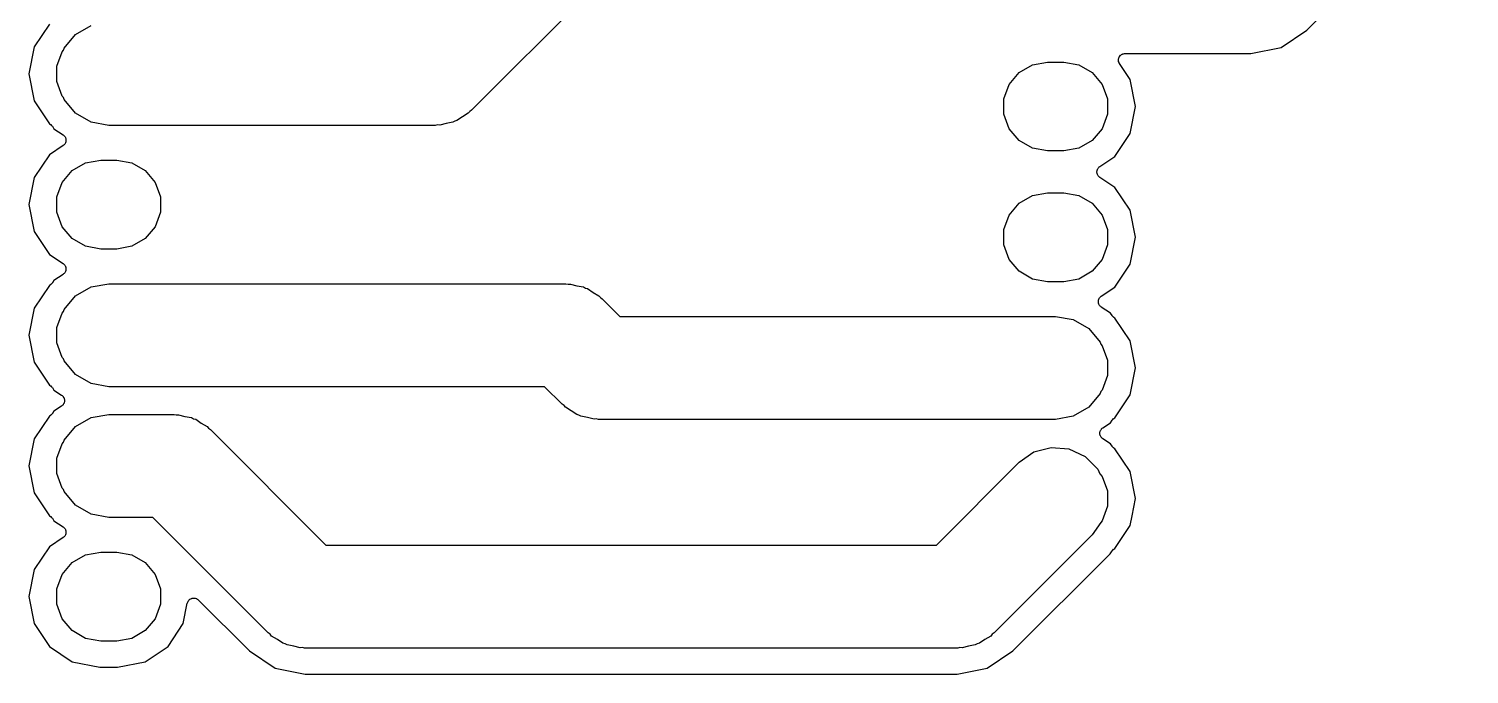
# Model space of a CAD drawing. Extents: x 21 to 222, y -147 to -29.
# Drawn here: x 152.12 to 180.13, y -108.19 to -95.64 of the extents above; entities that cross this region are included whole.
import ezdxf

# ---------------------------------------------------------------- set-up
doc = ezdxf.new("R2010")
doc.units = 0
doc.header["$MEASUREMENT"] = 0
doc.layers.add('BLACK', color=7, linetype='CONTINUOUS')

msp = doc.modelspace()

# ---------------------------------------------------------------- linework, layer by layer
at = {"layer": 'Black'}
for p, q in [((167.419, -90.535), (160.727, -97.2271)), ((176.97, -95.6725), (180.127, -92.5152)), ((152.517, -95.5519), (152.22, -95.9961)), ((152.804, -96.02), (153.027, -95.754)), ((153.027, -95.754), (153.328, -95.5803)), ((176.471, -96.0059), (176.97, -95.6725)), ((152.22, -95.9961), (152.116, -96.52)), ((152.766, -96.0882), (152.789, -96.0601)), ((152.789, -96.0601), (152.804, -96.02)), ((175.882, -96.123), (176.471, -96.0059)), ((152.663, -96.37), (152.766, -96.0882)), ((171.374, -96.4934), (171.633, -96.3435)), ((171.633, -96.3435), (171.929, -96.2914)), ((171.929, -96.2914), (172.241, -96.2914)), ((172.241, -96.2914), (172.537, -96.3435)), ((172.537, -96.3435), (172.796, -96.4934)), ((173.307, -96.2362), (173.308, -96.2321)), ((173.308, -96.2541), (173.307, -96.2362)), ((173.308, -96.2279), (173.314, -96.2111)), ((173.308, -96.2321), (173.308, -96.2279)), ((173.308, -96.2721), (173.308, -96.2541)), ((173.309, -96.276), (173.308, -96.2721)), ((173.309, -96.2802), (173.309, -96.276)), ((173.317, -96.2966), (173.309, -96.2802)), ((173.314, -96.2111), (173.319, -96.1938)), ((173.323, -96.3135), (173.317, -96.2966)), ((173.319, -96.1938), (173.321, -96.1904)), ((173.321, -96.1904), (173.323, -96.1865)), ((173.323, -96.1865), (173.334, -96.1727)), ((173.325, -96.3167), (173.323, -96.3135)), ((173.327, -96.3206), (173.325, -96.3167)), ((173.535, -96.6311), (173.327, -96.3206)), ((173.334, -96.1727), (173.345, -96.1583)), ((173.345, -96.1583), (173.348, -96.1559)), ((173.348, -96.1559), (173.351, -96.1527)), ((173.351, -96.1527), (173.367, -96.1437)), ((173.367, -96.1437), (173.382, -96.1338)), ((173.382, -96.1338), (173.386, -96.1328)), ((173.386, -96.1328), (173.389, -96.1307)), ((173.389, -96.1307), (173.407, -96.1275)), ((173.407, -96.1275), (173.424, -96.1233)), ((173.424, -96.1233), (173.429, -96.1237)), ((173.429, -96.1237), (173.433, -96.123)), ((173.433, -96.123), (175.882, -96.123)), ((152.116, -96.52), (152.22, -97.0439)), ((152.663, -96.67), (152.663, -96.37)), ((171.181, -96.7232), (171.374, -96.4934)), ((172.796, -96.4934), (172.989, -96.7232)), ((173.639, -97.155), (173.535, -96.6311)), ((152.766, -96.9518), (152.663, -96.67)), ((171.078, -97.005), (171.181, -96.7232)), ((172.989, -96.7232), (173.092, -97.005)), ((152.22, -97.0439), (152.517, -97.4881)), ((152.789, -96.9799), (152.766, -96.9518)), ((152.804, -97.02), (152.789, -96.9799)), ((153.027, -97.286), (152.804, -97.02)), ((171.078, -97.305), (171.078, -97.005)), ((173.092, -97.005), (173.092, -97.305)), ((173.535, -97.6789), (173.639, -97.155)), ((153.328, -97.4597), (153.027, -97.286)), ((153.67, -97.52), (153.328, -97.4597)), ((160.362, -97.4597), (160.233, -97.4824)), ((160.4, -97.4377), (160.362, -97.4597)), ((160.443, -97.4263), (160.4, -97.4377)), ((160.55, -97.3514), (160.443, -97.4263)), ((160.663, -97.286), (160.55, -97.3514)), ((160.691, -97.2523), (160.663, -97.286)), ((160.727, -97.2271), (160.691, -97.2523)), ((171.181, -97.5868), (171.078, -97.305)), ((173.092, -97.305), (172.989, -97.5868)), ((152.517, -97.4881), (152.539, -97.5029)), ((152.539, -97.5029), (152.541, -97.5048)), ((152.541, -97.5048), (152.544, -97.506)), ((152.544, -97.506), (152.557, -97.52)), ((152.557, -97.52), (152.571, -97.5334)), ((152.571, -97.5334), (152.572, -97.5359)), ((152.572, -97.5359), (152.574, -97.5379)), ((152.574, -97.5379), (152.605, -97.5846)), ((152.605, -97.5846), (152.783, -97.7031)), ((152.783, -97.7031), (152.793, -97.7127)), ((152.793, -97.7127), (152.804, -97.7209)), ((152.804, -97.7209), (152.809, -97.7279)), ((152.809, -97.7279), (152.815, -97.7336)), ((152.815, -97.7336), (152.821, -97.746)), ((152.821, -97.746), (152.829, -97.7576)), ((152.829, -97.7576), (152.831, -97.7657)), ((160.02, -97.52), (153.67, -97.52)), ((160.063, -97.5124), (160.02, -97.52)), ((160.107, -97.5162), (160.063, -97.5124)), ((160.233, -97.4824), (160.107, -97.5162)), ((171.374, -97.8166), (171.181, -97.5868)), ((172.989, -97.5868), (172.796, -97.8166)), ((173.238, -98.1231), (173.535, -97.6789)), ((152.783, -97.9143), (152.517, -98.0919)), ((152.793, -97.9047), (152.783, -97.9143)), ((152.804, -97.8965), (152.793, -97.9047)), ((152.809, -97.8896), (152.804, -97.8965)), ((152.815, -97.8838), (152.809, -97.8896)), ((152.821, -97.8714), (152.815, -97.8838)), ((152.829, -97.8599), (152.821, -97.8714)), ((152.831, -97.8518), (152.829, -97.8599)), ((152.831, -97.7657), (152.834, -97.7732)), ((152.834, -97.8443), (152.831, -97.8518)), ((152.834, -97.7732), (152.836, -97.787)), ((152.836, -97.8305), (152.834, -97.8443)), ((152.836, -97.787), (152.839, -97.8004)), ((152.839, -97.817), (152.836, -97.8305)), ((152.839, -97.8004), (152.838, -97.8087)), ((152.838, -97.8087), (152.839, -97.817)), ((171.633, -97.9665), (171.374, -97.8166)), ((171.929, -98.0186), (171.633, -97.9665)), ((172.241, -98.0186), (171.929, -98.0186)), ((172.537, -97.9665), (172.241, -98.0186)), ((172.796, -97.8166), (172.537, -97.9665)), ((152.517, -98.0919), (152.22, -98.5361)), ((152.959, -98.3984), (153.218, -98.2485)), ((153.218, -98.2485), (153.514, -98.1964)), ((153.514, -98.1964), (153.826, -98.1964)), ((153.826, -98.1964), (154.122, -98.2485)), ((154.122, -98.2485), (154.381, -98.3984)), ((172.944, -98.3194), (173.238, -98.1231)), ((152.22, -98.5361), (152.116, -99.06)), ((152.766, -98.6282), (152.959, -98.3984)), ((154.381, -98.3984), (154.574, -98.6282)), ((172.888, -98.4167), (172.891, -98.4032)), ((172.889, -98.425), (172.888, -98.4167)), ((172.888, -98.4333), (172.889, -98.425)), ((172.891, -98.4468), (172.888, -98.4333)), ((172.891, -98.4032), (172.893, -98.3895)), ((172.893, -98.4605), (172.891, -98.4468)), ((172.893, -98.3895), (172.896, -98.382)), ((172.896, -98.468), (172.893, -98.4605)), ((172.896, -98.382), (172.898, -98.3739)), ((172.898, -98.4761), (172.896, -98.468)), ((172.898, -98.3739), (172.906, -98.3623)), ((172.906, -98.4877), (172.898, -98.4761)), ((172.906, -98.3623), (172.912, -98.3499)), ((172.912, -98.5001), (172.906, -98.4877)), ((172.912, -98.3499), (172.918, -98.3441)), ((172.918, -98.5059), (172.912, -98.5001)), ((172.918, -98.3441), (172.923, -98.3372)), ((172.923, -98.5128), (172.918, -98.5059)), ((172.923, -98.3372), (172.934, -98.329)), ((172.934, -98.521), (172.923, -98.5128)), ((172.934, -98.329), (172.944, -98.3194)), ((172.944, -98.5306), (172.934, -98.521)), ((173.238, -98.7269), (172.944, -98.5306)), ((152.663, -98.91), (152.766, -98.6282)), ((154.574, -98.6282), (154.677, -98.91)), ((171.633, -98.8835), (171.929, -98.8314)), ((171.929, -98.8314), (172.241, -98.8314)), ((172.241, -98.8314), (172.537, -98.8835)), ((173.535, -99.1711), (173.238, -98.7269)), ((152.116, -99.06), (152.22, -99.5839)), ((152.663, -99.21), (152.663, -98.91)), ((154.677, -98.91), (154.677, -99.21)), ((171.181, -99.2632), (171.374, -99.0334)), ((171.374, -99.0334), (171.633, -98.8835)), ((172.537, -98.8835), (172.796, -99.0334)), ((172.796, -99.0334), (172.989, -99.2632)), ((152.766, -99.4918), (152.663, -99.21)), ((154.677, -99.21), (154.574, -99.4918)), ((171.078, -99.545), (171.181, -99.2632)), ((172.989, -99.2632), (173.092, -99.545)), ((173.639, -99.695), (173.535, -99.1711)), ((152.22, -99.5839), (152.517, -100.028)), ((152.959, -99.7216), (152.766, -99.4918)), ((154.574, -99.4918), (154.381, -99.7216)), ((171.078, -99.845), (171.078, -99.545)), ((173.092, -99.545), (173.092, -99.845)), ((173.535, -100.219), (173.639, -99.695)), ((153.218, -99.8715), (152.959, -99.7216)), ((153.514, -99.9236), (153.218, -99.8715)), ((153.826, -99.9236), (153.514, -99.9236)), ((154.122, -99.8715), (153.826, -99.9236)), ((154.381, -99.7216), (154.122, -99.8715)), ((171.181, -100.127), (171.078, -99.845)), ((173.092, -99.845), (172.989, -100.127)), ((152.517, -100.028), (152.783, -100.206)), ((152.783, -100.206), (152.793, -100.215)), ((152.793, -100.215), (152.804, -100.223)), ((152.804, -100.223), (152.809, -100.23)), ((152.809, -100.23), (152.815, -100.236)), ((152.815, -100.236), (152.821, -100.249)), ((152.821, -100.249), (152.829, -100.26)), ((152.829, -100.26), (152.831, -100.268)), ((152.831, -100.268), (152.834, -100.276)), ((152.834, -100.276), (152.836, -100.29)), ((171.374, -100.357), (171.181, -100.127)), ((172.989, -100.127), (172.796, -100.357)), ((173.238, -100.663), (173.535, -100.219)), ((152.605, -100.535), (152.574, -100.582)), ((152.783, -100.417), (152.605, -100.535)), ((152.793, -100.407), (152.783, -100.417)), ((152.804, -100.399), (152.793, -100.407)), ((152.809, -100.392), (152.804, -100.399)), ((152.815, -100.386), (152.809, -100.392)), ((152.821, -100.374), (152.815, -100.386)), ((152.829, -100.362), (152.821, -100.374)), ((152.831, -100.354), (152.829, -100.362)), ((152.834, -100.347), (152.831, -100.354)), ((152.836, -100.333), (152.834, -100.347)), ((152.836, -100.29), (152.839, -100.303)), ((152.839, -100.32), (152.836, -100.333)), ((152.839, -100.303), (152.838, -100.311)), ((152.838, -100.311), (152.839, -100.32)), ((171.633, -100.507), (171.374, -100.357)), ((171.929, -100.559), (171.633, -100.507)), ((172.241, -100.559), (171.929, -100.559)), ((172.537, -100.507), (172.241, -100.559)), ((172.796, -100.357), (172.537, -100.507)), ((152.517, -100.632), (152.22, -101.076)), ((152.539, -100.617), (152.517, -100.632)), ((152.541, -100.615), (152.539, -100.617)), ((152.544, -100.614), (152.541, -100.615)), ((152.557, -100.6), (152.544, -100.614)), ((152.571, -100.587), (152.557, -100.6)), ((152.572, -100.584), (152.571, -100.587)), ((152.574, -100.582), (152.572, -100.584)), ((152.804, -101.1), (153.027, -100.834)), ((153.027, -100.834), (153.328, -100.66)), ((153.328, -100.66), (153.67, -100.6)), ((153.67, -100.6), (162.56, -100.6)), ((162.56, -100.6), (162.603, -100.608)), ((162.603, -100.608), (162.647, -100.604)), ((162.647, -100.604), (162.773, -100.638)), ((162.773, -100.638), (162.902, -100.66)), ((162.902, -100.66), (162.94, -100.682)), ((162.94, -100.682), (162.983, -100.694)), ((162.983, -100.694), (163.09, -100.769)), ((163.09, -100.769), (163.203, -100.834)), ((163.203, -100.834), (163.231, -100.868)), ((172.972, -100.841), (173.238, -100.663)), ((152.22, -101.076), (152.116, -101.6)), ((152.789, -101.14), (152.804, -101.1)), ((163.231, -100.868), (163.267, -100.893)), ((163.267, -100.893), (163.609, -101.235)), ((172.916, -100.938), (172.919, -100.925)), ((172.917, -100.946), (172.916, -100.938)), ((172.916, -100.955), (172.917, -100.946)), ((172.919, -100.968), (172.916, -100.955)), ((172.919, -100.925), (172.921, -100.911)), ((172.921, -100.982), (172.919, -100.968)), ((172.921, -100.911), (172.924, -100.903)), ((172.924, -100.989), (172.921, -100.982)), ((172.924, -100.903), (172.926, -100.895)), ((172.926, -100.997), (172.924, -100.989)), ((172.926, -100.895), (172.934, -100.884)), ((172.934, -101.009), (172.926, -100.997)), ((172.934, -100.884), (172.94, -100.871)), ((172.94, -101.021), (172.934, -101.009)), ((172.94, -100.871), (172.946, -100.865)), ((172.946, -101.027), (172.94, -101.021)), ((172.946, -100.865), (172.951, -100.858)), ((172.951, -101.034), (172.946, -101.027)), ((172.951, -100.858), (172.962, -100.85)), ((172.962, -101.042), (172.951, -101.034)), ((172.962, -100.85), (172.972, -100.841)), ((172.972, -101.052), (172.962, -101.042)), ((173.15, -101.17), (172.972, -101.052)), ((152.663, -101.45), (152.766, -101.168)), ((152.766, -101.168), (152.789, -101.14)), ((163.609, -101.235), (172.085, -101.235)), ((172.085, -101.235), (172.427, -101.295)), ((172.427, -101.295), (172.728, -101.469)), ((173.181, -101.217), (173.15, -101.17)), ((173.183, -101.219), (173.181, -101.217)), ((173.184, -101.222), (173.183, -101.219)), ((173.198, -101.235), (173.184, -101.222)), ((173.211, -101.249), (173.198, -101.235)), ((173.214, -101.25), (173.211, -101.249)), ((173.216, -101.252), (173.214, -101.25)), ((173.238, -101.267), (173.216, -101.252)), ((173.535, -101.711), (173.238, -101.267)), ((152.116, -101.6), (152.22, -102.124)), ((152.663, -101.75), (152.663, -101.45)), ((172.728, -101.469), (172.951, -101.735)), ((152.766, -102.032), (152.663, -101.75)), ((172.951, -101.735), (172.966, -101.775)), ((172.966, -101.775), (172.989, -101.803)), ((172.989, -101.803), (173.092, -102.085)), ((173.639, -102.235), (173.535, -101.711)), ((152.22, -102.124), (152.517, -102.568)), ((152.789, -102.06), (152.766, -102.032)), ((152.804, -102.1), (152.789, -102.06)), ((153.027, -102.366), (152.804, -102.1)), ((173.092, -102.085), (173.092, -102.385)), ((173.535, -102.759), (173.639, -102.235)), ((153.328, -102.54), (153.027, -102.366)), ((173.092, -102.385), (172.989, -102.667)), ((152.517, -102.568), (152.539, -102.583)), ((152.539, -102.583), (152.541, -102.585)), ((152.541, -102.585), (152.544, -102.586)), ((152.544, -102.586), (152.557, -102.6)), ((152.557, -102.6), (152.571, -102.613)), ((152.571, -102.613), (152.572, -102.616)), ((152.572, -102.616), (152.574, -102.618)), ((152.574, -102.618), (152.605, -102.665)), ((152.605, -102.665), (152.755, -102.764)), ((152.755, -102.764), (152.765, -102.774)), ((152.765, -102.774), (152.776, -102.782)), ((152.776, -102.782), (152.781, -102.789)), ((152.781, -102.789), (152.787, -102.795)), ((152.787, -102.795), (152.793, -102.807)), ((153.67, -102.6), (153.328, -102.54)), ((162.146, -102.6), (153.67, -102.6)), ((162.488, -102.942), (162.146, -102.6)), ((172.951, -102.735), (172.728, -103.001)), ((172.966, -102.695), (172.951, -102.735)), ((172.989, -102.667), (172.966, -102.695)), ((173.238, -103.203), (173.535, -102.759)), ((152.605, -103.075), (152.574, -103.122)), ((152.755, -102.976), (152.605, -103.075)), ((152.765, -102.966), (152.755, -102.976)), ((152.776, -102.958), (152.765, -102.966)), ((152.781, -102.951), (152.776, -102.958)), ((152.787, -102.945), (152.781, -102.951)), ((152.793, -102.933), (152.787, -102.945)), ((152.793, -102.807), (152.801, -102.819)), ((152.801, -102.921), (152.793, -102.933)), ((152.801, -102.819), (152.803, -102.827)), ((152.803, -102.913), (152.801, -102.921)), ((152.803, -102.827), (152.806, -102.834)), ((152.806, -102.906), (152.803, -102.913)), ((152.806, -102.834), (152.808, -102.848)), ((152.808, -102.892), (152.806, -102.906)), ((152.808, -102.848), (152.811, -102.862)), ((152.811, -102.878), (152.808, -102.892)), ((152.811, -102.862), (152.81, -102.87)), ((152.81, -102.87), (152.811, -102.878)), ((162.524, -102.967), (162.488, -102.942)), ((162.552, -103.001), (162.524, -102.967)), ((162.665, -103.066), (162.552, -103.001)), ((162.772, -103.141), (162.665, -103.066)), ((172.728, -103.001), (172.427, -103.175)), ((152.517, -103.172), (152.22, -103.616)), ((152.539, -103.157), (152.517, -103.172)), ((152.541, -103.155), (152.539, -103.157)), ((152.544, -103.154), (152.541, -103.155)), ((152.557, -103.14), (152.544, -103.154)), ((152.571, -103.127), (152.557, -103.14)), ((152.572, -103.124), (152.571, -103.127)), ((152.574, -103.122), (152.572, -103.124)), ((153.027, -103.374), (153.328, -103.2)), ((153.328, -103.2), (153.67, -103.14)), ((153.67, -103.14), (154.94, -103.14)), ((154.94, -103.14), (154.983, -103.148)), ((154.983, -103.148), (155.027, -103.144)), ((155.027, -103.144), (155.153, -103.178)), ((155.153, -103.178), (155.282, -103.2)), ((155.282, -103.2), (155.32, -103.222)), ((155.32, -103.222), (155.363, -103.234)), ((155.363, -103.234), (155.47, -103.309)), ((155.47, -103.309), (155.583, -103.374)), ((162.815, -103.153), (162.772, -103.141)), ((162.853, -103.175), (162.815, -103.153)), ((162.982, -103.197), (162.853, -103.175)), ((163.108, -103.231), (162.982, -103.197)), ((163.152, -103.227), (163.108, -103.231)), ((163.195, -103.235), (163.152, -103.227)), ((172.085, -103.235), (163.195, -103.235)), ((172.427, -103.175), (172.085, -103.235)), ((173, -103.399), (173.15, -103.3)), ((173.15, -103.3), (173.181, -103.253)), ((173.181, -103.253), (173.183, -103.251)), ((173.183, -103.251), (173.184, -103.248)), ((173.184, -103.248), (173.198, -103.235)), ((173.198, -103.235), (173.211, -103.221)), ((173.211, -103.221), (173.214, -103.22)), ((173.214, -103.22), (173.216, -103.218)), ((173.216, -103.218), (173.238, -103.203)), ((152.22, -103.616), (152.116, -104.14)), ((152.789, -103.68), (152.804, -103.64)), ((152.804, -103.64), (153.027, -103.374)), ((155.583, -103.374), (155.611, -103.408)), ((155.611, -103.408), (155.647, -103.433)), ((155.647, -103.433), (157.894, -105.68)), ((172.944, -103.497), (172.947, -103.483)), ((172.945, -103.505), (172.944, -103.497)), ((172.944, -103.513), (172.945, -103.505)), ((172.947, -103.527), (172.944, -103.513)), ((172.947, -103.483), (172.949, -103.469)), ((172.949, -103.541), (172.947, -103.527)), ((172.949, -103.469), (172.952, -103.462)), ((172.952, -103.548), (172.949, -103.541)), ((172.952, -103.462), (172.954, -103.454)), ((172.954, -103.556), (172.952, -103.548)), ((172.954, -103.454), (172.962, -103.442)), ((172.962, -103.568), (172.954, -103.556)), ((172.962, -103.442), (172.968, -103.43)), ((172.968, -103.58), (172.962, -103.568)), ((172.968, -103.43), (172.974, -103.424)), ((172.974, -103.586), (172.968, -103.58)), ((172.974, -103.424), (172.979, -103.417)), ((172.979, -103.593), (172.974, -103.586)), ((172.979, -103.417), (172.99, -103.409)), ((172.99, -103.601), (172.979, -103.593)), ((172.99, -103.409), (173, -103.399)), ((173, -103.611), (172.99, -103.601)), ((173.15, -103.71), (173, -103.611)), ((152.663, -103.99), (152.766, -103.708)), ((152.766, -103.708), (152.789, -103.68)), ((171.378, -104.068), (171.662, -103.869)), ((171.662, -103.869), (171.998, -103.779)), ((171.998, -103.779), (172.344, -103.809)), ((172.344, -103.809), (172.659, -103.956)), ((173.181, -103.757), (173.15, -103.71)), ((173.183, -103.759), (173.181, -103.757)), ((173.184, -103.762), (173.183, -103.759)), ((173.198, -103.775), (173.184, -103.762)), ((173.211, -103.789), (173.198, -103.775)), ((173.214, -103.79), (173.211, -103.789)), ((173.216, -103.792), (173.214, -103.79)), ((173.238, -103.807), (173.216, -103.792)), ((173.535, -104.251), (173.238, -103.807)), ((152.116, -104.14), (152.22, -104.664)), ((152.663, -104.29), (152.663, -103.99)), ((169.766, -105.68), (171.378, -104.068)), ((172.659, -103.956), (172.904, -104.201)), ((152.766, -104.572), (152.663, -104.29)), ((172.904, -104.201), (172.947, -104.292)), ((172.947, -104.292), (172.989, -104.343)), ((172.989, -104.343), (173.092, -104.625)), ((173.639, -104.775), (173.535, -104.251)), ((152.22, -104.664), (152.517, -105.108)), ((152.789, -104.6), (152.766, -104.572)), ((152.804, -104.64), (152.789, -104.6)), ((153.027, -104.906), (152.804, -104.64)), ((173.092, -104.625), (173.092, -104.925)), ((153.328, -105.08), (153.027, -104.906)), ((173.092, -104.925), (172.989, -105.207)), ((173.572, -105.109), (173.639, -104.775)), ((152.517, -105.108), (152.539, -105.123)), ((152.539, -105.123), (152.541, -105.125)), ((152.541, -105.125), (152.544, -105.126)), ((152.544, -105.126), (152.557, -105.14)), ((152.557, -105.14), (152.571, -105.153)), ((152.571, -105.153), (152.572, -105.156)), ((152.572, -105.156), (152.574, -105.158)), ((152.574, -105.158), (152.605, -105.205)), ((152.605, -105.205), (152.783, -105.323)), ((153.67, -105.14), (153.328, -105.08)), ((154.526, -105.14), (153.67, -105.14)), ((156.773, -107.387), (154.526, -105.14)), ((172.963, -105.238), (172.792, -105.482)), ((172.989, -105.207), (172.963, -105.238)), ((173.238, -105.743), (173.535, -105.299)), ((173.535, -105.299), (173.572, -105.109)), ((173.572, -105.109), (173.572, -105.109)), ((152.783, -105.534), (152.517, -105.712)), ((152.783, -105.323), (152.793, -105.333)), ((152.793, -105.525), (152.783, -105.534)), ((152.793, -105.333), (152.804, -105.341)), ((152.804, -105.517), (152.793, -105.525)), ((152.804, -105.341), (152.809, -105.348)), ((152.809, -105.51), (152.804, -105.517)), ((152.809, -105.348), (152.815, -105.354)), ((152.815, -105.504), (152.809, -105.51)), ((152.815, -105.354), (152.821, -105.366)), ((152.821, -105.491), (152.815, -105.504)), ((152.821, -105.366), (152.829, -105.378)), ((152.829, -105.48), (152.821, -105.491)), ((152.829, -105.378), (152.831, -105.386)), ((152.831, -105.472), (152.829, -105.48)), ((152.831, -105.386), (152.834, -105.393)), ((152.834, -105.464), (152.831, -105.472)), ((152.834, -105.393), (152.836, -105.407)), ((152.836, -105.45), (152.834, -105.464)), ((152.836, -105.407), (152.839, -105.42)), ((152.839, -105.437), (152.836, -105.45)), ((152.839, -105.42), (152.838, -105.429)), ((152.838, -105.429), (152.839, -105.437)), ((172.792, -105.482), (170.887, -107.387)), ((152.517, -105.712), (152.22, -106.156)), ((152.959, -106.018), (153.218, -105.868)), ((153.218, -105.868), (153.514, -105.816)), ((153.514, -105.816), (153.826, -105.816)), ((153.826, -105.816), (154.122, -105.868)), ((154.122, -105.868), (154.381, -106.018)), ((157.894, -105.68), (169.766, -105.68)), ((171.255, -107.737), (173.142, -105.85)), ((173.142, -105.85), (173.181, -105.793)), ((173.181, -105.793), (173.183, -105.791)), ((173.183, -105.791), (173.184, -105.788)), ((173.184, -105.788), (173.198, -105.775)), ((173.198, -105.775), (173.211, -105.761)), ((173.211, -105.761), (173.214, -105.76)), ((173.214, -105.76), (173.216, -105.758)), ((173.216, -105.758), (173.238, -105.743)), ((152.22, -106.156), (152.116, -106.68)), ((152.766, -106.248), (152.959, -106.018)), ((154.381, -106.018), (154.574, -106.248)), ((152.663, -106.53), (152.766, -106.248)), ((154.574, -106.248), (154.677, -106.53)), ((152.116, -106.68), (152.22, -107.204)), ((152.663, -106.83), (152.663, -106.53)), ((154.677, -106.53), (154.677, -106.83)), ((155.266, -106.723), (155.282, -106.715)), ((155.282, -106.715), (155.286, -106.714)), ((155.286, -106.714), (155.29, -106.712)), ((155.29, -106.712), (155.308, -106.711)), ((155.308, -106.711), (155.325, -106.708)), ((155.325, -106.708), (155.329, -106.709)), ((155.329, -106.709), (155.334, -106.708)), ((155.334, -106.708), (155.351, -106.713)), ((155.351, -106.713), (155.369, -106.716)), ((155.369, -106.716), (155.372, -106.719)), ((155.372, -106.719), (155.376, -106.72)), ((155.376, -106.72), (155.391, -106.73)), ((152.766, -107.112), (152.663, -106.83)), ((154.677, -106.83), (154.574, -107.112)), ((155.12, -107.204), (155.198, -106.81)), ((155.198, -106.81), (155.2, -106.806)), ((155.2, -106.802), (155.207, -106.786)), ((155.2, -106.806), (155.2, -106.802)), ((155.207, -106.786), (155.214, -106.769)), ((155.214, -106.769), (155.217, -106.766)), ((155.217, -106.766), (155.219, -106.762)), ((155.219, -106.762), (155.231, -106.749)), ((155.231, -106.749), (155.243, -106.736)), ((155.243, -106.736), (155.247, -106.734)), ((155.247, -106.734), (155.25, -106.731)), ((155.25, -106.731), (155.266, -106.723)), ((155.391, -106.73), (155.406, -106.739)), ((155.406, -106.739), (155.409, -106.743)), ((155.409, -106.743), (155.412, -106.745)), ((155.412, -106.745), (156.405, -107.737)), ((152.22, -107.204), (152.517, -107.648)), ((152.959, -107.342), (152.766, -107.112)), ((154.574, -107.112), (154.381, -107.342)), ((154.823, -107.648), (155.12, -107.204)), ((153.218, -107.492), (152.959, -107.342)), ((153.514, -107.544), (153.218, -107.492)), ((153.826, -107.544), (153.514, -107.544)), ((154.122, -107.492), (153.826, -107.544)), ((154.381, -107.342), (154.122, -107.492)), ((156.809, -107.412), (156.773, -107.387)), ((156.837, -107.446), (156.809, -107.412)), ((156.95, -107.511), (156.837, -107.446)), ((157.057, -107.586), (156.95, -107.511)), ((170.71, -107.511), (170.603, -107.586)), ((170.823, -107.446), (170.71, -107.511)), ((170.851, -107.412), (170.823, -107.446)), ((170.887, -107.387), (170.851, -107.412)), ((152.517, -107.648), (152.961, -107.945)), ((154.379, -107.945), (154.823, -107.648)), ((156.405, -107.737), (156.904, -108.071)), ((157.1, -107.598), (157.057, -107.586)), ((157.138, -107.62), (157.1, -107.598)), ((157.267, -107.642), (157.138, -107.62)), ((157.393, -107.676), (157.267, -107.642)), ((157.437, -107.672), (157.393, -107.676)), ((157.48, -107.68), (157.437, -107.672)), ((170.18, -107.68), (157.48, -107.68)), ((170.223, -107.672), (170.18, -107.68)), ((170.267, -107.676), (170.223, -107.672)), ((170.393, -107.642), (170.267, -107.676)), ((170.522, -107.62), (170.393, -107.642)), ((170.56, -107.598), (170.522, -107.62)), ((170.603, -107.586), (170.56, -107.598)), ((170.756, -108.071), (171.255, -107.737)), ((152.961, -107.945), (153.498, -108.052)), ((153.498, -108.052), (153.842, -108.052)), ((153.842, -108.052), (154.379, -107.945)), ((156.904, -108.071), (157.493, -108.188)), ((170.167, -108.188), (170.756, -108.071)), ((157.493, -108.188), (170.167, -108.188))]:
    msp.add_line(p, q, dxfattribs=at)

doc.saveas('drawing.dxf')
